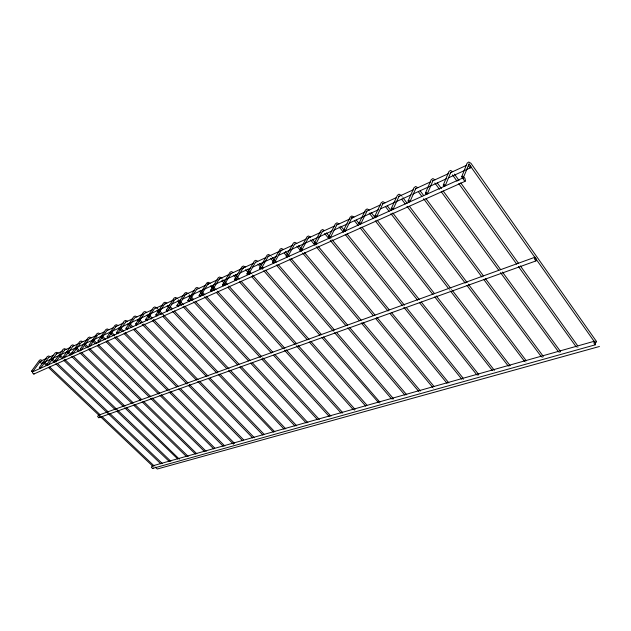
<?xml version="1.0" encoding="UTF-8"?>
<svg xmlns="http://www.w3.org/2000/svg" width="631" height="631" viewBox="0 0 631 631"><rect width="100%" height="100%" fill="white"/><g stroke="black" fill="none" stroke-linecap="round" stroke-linejoin="round"><path stroke-width="0.47" stroke-dasharray="3.15 2.37" d="M578.398 346.932L577.42 347.791M494.034 371.044L494.381 370.555M463.722 379.176L462.831 379.965M393.413 398.95L392.577 399.691M342.546 413.597L342.878 413.163M354.275 410.442L354.748 410.166M380.004 403.075L379.128 402.964M478.511 375.406L477.422 375.327M526.309 361.973L525.102 361.918M543.102 357.264L541.848 357.209M560.344 352.421L559.184 352.745M508.894 366.871L509.383 366.895M433.284 388.104L433.702 388.144M419.26 392.048L419.662 392.088M221.607 277.94L222.924 279.407M270.454 255.484L271.732 256.975M450.889 288.556L452.088 290.118M448.996 289.093L450.195 290.646M401.182 195.389L402.365 196.959"/><path stroke-width="0.95" d="M99.698 416.413L98.862 417.738L97.608 416.555L98.452 415.23L534.97 257.227L536.374 259.215L535.885 260.95L98.862 417.738M463.067 177.871L32.623 371.848L31.55 371.194L32.504 371.233L32.426 372.771L33.782 374.049L464.889 181.397L465.552 181.01L464.897 178.226L463.966 177.461L462.515 177.895L461.711 176.783L467.098 163.192L468.73 161.993L470.963 163.311L596.453 341.434L596.271 342.325L595.049 342.672L470.134 165.716M179.346 459.147L126.35 407.531M464.889 181.397L463.296 179.165L463.296 177.847L469.046 163.902M452.719 171.695L450.502 170.409L448.87 171.6L443.277 185.112L444.074 186.208L445.281 185.664L450.779 172.302L450.329 172.839L450.984 172.468L450.321 172.444M435.027 179.827L432.827 178.573L431.186 179.756L425.404 193.189L426.201 194.261L427.376 193.733L433.055 180.458L432.621 180.979M417.848 187.722L415.663 186.492L414.023 187.675L408.076 201.021L408.872 202.078L410 201.565L415.853 188.361L415.443 188.874L416.121 188.495M401.182 195.389L399.013 194.182L397.364 195.358L391.252 208.624L392.048 209.658L393.145 209.161L399.163 196.044L398.76 196.541M50.291 356.696L48.54 355.979L47.183 356.681L39.367 367.463L39.485 368.078L40.337 368.37L48.753 357.383M40.337 368.37L39.367 367.463M58.17 353.068L56.404 352.35L55.047 353.052L47.23 363.906L47.349 364.537L48.208 364.828L56.624 353.762M384.989 202.835L382.828 201.652L381.187 202.819L374.924 216.007L375.098 216.614L376.415 216.985L376.786 216.536L382.946 203.497L382.56 203.987L396.67 197.44M48.208 364.828L47.23 363.906M66.208 349.377L64.433 348.643L63.068 349.345L55.26 360.269L55.37 360.916L56.238 361.208L64.654 350.071M369.253 210.068L367.108 208.908L365.467 210.076L359.063 223.169L359.851 224.171L360.893 223.697L367.195 210.746L366.824 211.219M56.238 361.208L55.26 360.269M74.411 345.607L72.628 344.865L71.264 345.567L63.455 356.57L63.565 357.217L64.441 357.517L72.857 346.309M64.441 357.517L64.338 356.862L63.455 356.57M353.959 217.096L351.83 215.968L350.189 217.119L343.658 230.134L344.439 231.112L345.449 230.662L351.877 217.79L351.522 218.255L352.24 217.869M82.787 341.75L80.989 341L79.624 341.702L71.831 352.784L71.926 353.439L72.817 353.739L81.225 342.459M72.817 353.739L72.723 353.084L71.831 352.784M339.084 223.934L336.97 222.822L335.329 223.973L328.68 236.901L329.461 237.863L330.439 237.422L336.993 224.636L336.646 225.093M91.345 337.822L89.531 337.057L88.166 337.766L80.374 348.919L80.468 349.582L81.375 349.889L89.01 338.918M81.375 349.889L81.281 349.219L80.374 348.919M324.61 230.583L322.512 229.495L320.871 230.646L314.112 243.487L314.893 244.434L315.847 244L322.504 231.301L322.173 231.743L322.898 231.356M100.077 333.807L98.255 333.026L96.882 333.736L89.113 344.968L89.2 345.646L90.115 345.954L97.742 334.911M90.115 345.954L90.028 345.275L89.113 344.968M310.531 237.059L308.441 235.994L307.123 236.696L299.946 249.892L300.143 250.444L301.65 250.397L308.409 237.784L308.094 238.218L308.819 237.824M109.005 329.705L107.167 328.917L105.795 329.627L98.034 340.929L98.12 341.623L99.043 341.931L107.081 330.336M99.043 341.931L98.964 341.237L98.034 340.929M296.815 243.361L294.748 242.32L293.423 243.022L286.159 256.123L286.931 257.03L287.839 256.628L294.685 244.094L294.377 244.52M118.123 325.509L116.27 324.713L114.905 325.422L107.16 336.804L107.231 337.506L108.169 337.814L116.183 326.148M108.169 337.814L108.098 337.12L107.16 336.804M283.469 249.505L281.41 248.472L280.077 249.182L272.734 262.188L272.939 262.717L274.382 262.685L281.323 250.239L281.024 250.657L281.765 250.262M127.446 321.226L125.577 320.414L124.212 321.124L116.483 332.584L116.554 333.302L117.5 333.61L125.837 321.944M117.5 333.61L117.437 332.9L116.483 332.584M270.454 255.484L268.412 254.474L267.071 255.184L259.664 268.096L259.869 268.617L261.289 268.593L268.309 256.225L268.017 256.636M136.974 316.841L135.097 316.021L133.725 316.73L126.019 328.278L126.082 328.996L127.044 329.311L134.6 317.969M127.044 329.311L126.989 328.593L126.019 328.278M257.779 261.313L255.752 260.319L254.403 261.029L246.926 273.854L247.139 274.359L248.527 274.343L255.618 262.062L255.342 262.464L265.888 257.566M146.715 312.369L144.83 311.533L143.458 312.242L135.775 323.861L135.831 324.602L136.809 324.918L144.341 313.489M136.809 324.918L136.753 324.184L135.775 323.861M245.42 266.992L243.4 266.022L242.052 266.732L234.519 279.462L234.732 279.959L235.844 280.306L243.25 267.749L242.99 268.143L243.732 267.749M217.94 371.982L156.685 307.786L154.776 306.934L153.412 307.652L145.761 319.349L145.8 320.098L146.794 320.422L154.295 308.914M146.794 320.422L146.747 319.672L145.761 319.349M233.36 272.537L231.364 271.582L230.007 272.292L222.42 284.928L222.64 285.417L223.737 285.764L231.198 273.302L230.938 273.68M166.876 303.101L164.959 302.233L163.595 302.951L155.786 315.043L156.007 315.492L157.016 315.815L164.486 304.229L165.243 303.834M221.607 277.94L219.62 277.001L218.263 277.719L210.628 290.26L210.841 290.741L211.921 291.08L219.43 278.713L219.178 279.083L219.935 278.689M157.016 315.815L156.977 315.058L155.975 314.727M210.131 283.216L208.159 282.294L206.794 283.003L199.12 295.458L199.341 295.939L200.406 296.27L207.954 283.989L207.709 284.36L208.467 283.958L208.049 283.887M177.311 298.297L175.379 297.422L174.014 298.14L166.229 310.326L166.458 310.775L167.475 311.107L174.913 299.433L175.67 299.039M167.475 311.107L167.452 310.326L166.426 310.002M198.931 288.367L196.967 287.46L195.61 288.17L187.888 300.53L188.109 301.003L189.158 301.334L196.754 289.14L196.517 289.503M176.932 305.483L177.65 305.159L178.392 305.948L177.674 306.28L176.932 305.483L184.686 293.21L186.05 292.5L187.991 293.391M178.187 306.28L185.814 294.172L185.585 294.527L186.342 294.133M187.888 300.53L188.63 300.198L189.371 301.003M199.12 295.458L199.877 295.119L200.626 295.931M210.628 290.26L211.401 289.905L212.15 290.733M222.42 284.928L223.216 284.565L223.973 285.409M234.519 279.462L235.331 279.091L236.097 279.943M246.926 273.854L247.762 273.475L248.527 274.343M259.664 268.096L260.516 267.71L261.289 268.593M32.623 371.848L40.289 361.318L40.1 362.233L41.441 363.495L110.496 332.001M272.734 262.188L273.617 261.794L274.382 262.685M31.66 370.949L39.477 360.238L41.118 359.631M286.159 256.123L287.058 255.713L287.839 256.628M299.946 249.892L300.877 249.474L301.65 250.397M314.112 243.487L315.066 243.053L315.847 244M328.68 236.901L329.658 236.459L330.439 237.422M343.658 230.134L344.668 229.676L345.449 230.662M359.063 223.169L360.104 222.704L360.893 223.697M374.924 216.007L375.989 215.518L376.786 216.536M391.252 208.624L392.356 208.127L393.145 209.161M408.076 201.021L409.203 200.508L410 201.565M595.183 344.849L595.546 343.059L594.276 341.253L152.118 465.993L151.361 467.334L152.536 468.439L595.183 344.849L593.905 343.051L594.276 341.253M425.404 193.189L426.572 192.66L427.376 193.733M443.277 185.112L444.484 184.567L445.281 185.664M461.711 176.783L462.957 176.215L463.753 177.335M534.97 257.227L534.473 258.955L535.885 260.95M152.536 468.439L153.159 468.005M153.633 466.096L154.177 465.946L101.946 416.484M187.573 456.544L188.156 456.379L134.797 404.408M470.15 167.949L470.797 167.578L470.789 166.292L469.227 164.084L468.581 164.446L468.581 165.732L470.15 167.949L448.625 177.761M33.782 374.049L34.547 373.647M41.441 363.495L42.19 363.109M46.418 358.455L41.047 360.932L41.906 361.295M48.208 357.635L53.588 355.166M56.269 353.928L62.54 351.049M64.33 350.221L70.601 347.342M72.399 346.514L79.561 343.225M81.352 342.396L87.622 339.517M89.413 338.689L96.582 335.4M98.373 334.572L104.643 331.693M107.333 330.455L113.604 327.576M115.394 326.748L123.455 323.04M125.246 322.22L132.415 318.923M135.097 317.693L143.166 313.986M144.956 313.157L152.118 309.868M154.808 308.63L162.869 304.923M164.659 304.103L173.62 299.977M175.41 299.157L184.37 295.04M186.161 294.212L194.222 290.512M196.911 289.274L205.872 285.157M207.662 284.329L217.514 279.801M219.304 278.981L229.156 274.446M231.845 273.215L241.697 268.68M243.487 267.86L253.346 263.332M268.569 256.328L279.32 251.39M281.11 250.562L292.76 245.207M294.551 244.386L306.193 239.031M308.882 237.8L320.532 232.445M322.323 231.616L334.864 225.851M337.546 224.62L350.087 218.854M351.885 218.026L365.317 211.85M368.007 210.62L380.548 204.854M399.36 196.202L413.691 189.615M415.482 188.787L430.713 181.791M433.394 180.553L448.625 173.557M450.416 172.728L466.546 165.314M112.294 331.18L169.692 304.994M171.482 304.181L180.458 300.088M182.249 299.268L237.855 273.901M239.646 273.089L250.412 268.175M252.203 267.355L276.417 256.312M278.216 255.492L332.024 230.946M333.823 230.126L347.271 223.989M349.069 223.177L378.663 209.673M380.461 208.853L410.955 194.947M412.745 194.127L446.827 178.581M599.45 346.49L157.277 469.007L155.297 467.129M595.877 341.418L596.453 341.434M379.949 402.239L323.561 336.986M268.285 256.178L268.767 256.241M274.824 431.849L219.974 374.12M196.84 453.807L143.781 401.592M98.452 415.23L99.248 415.553M44.714 362.273L47.577 364.986M49.723 367.021L100.518 415.127M44.099 363.369L46.244 365.396M48.39 367.423L99.13 415.435M100.558 416.783L152.734 466.151M51.71 358.045L55.97 362.107M57.389 363.464L108.493 412.185M109.912 413.542L162.427 463.619M51.576 359.749L54.432 362.47M55.859 363.827L160.787 463.769M60.292 355.111L63.132 357.832M64.543 359.197L170.843 461.253M59.432 356.136L62.264 358.858M63.676 360.214L115.378 409.795M116.79 411.152L169.195 461.411M68.329 351.428L71.871 354.851M73.283 356.215L124.938 406.159M67.454 352.461L70.286 355.198M71.697 356.562L123.313 406.411M124.733 407.784L177.761 458.997M76.517 347.657L80.027 351.073M81.438 352.445L133.393 403.043M75.649 348.714L78.473 351.459M79.885 352.839L132.131 403.659M133.543 405.031L186.492 456.544M84.696 345.559L86.802 347.618M88.198 348.998L140.752 400.488M142.149 401.86L195.397 454.044M84.893 343.816L88.395 347.255M89.799 348.635L141.683 399.533M93.443 339.896L96.945 343.359M98.341 344.739L150.848 396.647M152.245 398.027L206.148 451.315M91.842 340.275L95.336 343.729M97.434 345.804L149.208 396.923M150.604 398.303L204.476 451.488M102.861 336.575L105.637 339.344M107.025 340.724L159.832 393.334M161.22 394.714L214.714 448.01M100.566 336.284L104.052 339.754M106.15 341.844L158.539 393.973M159.943 395.361L213.728 448.886M109.463 332.19L112.933 335.668M114.321 337.057L167.704 390.605M169.092 391.993L223.177 446.235M111.088 331.796L114.558 335.274M115.946 336.67L169.36 390.313M170.749 391.701L224.865 446.046M120.9 328.317L123.668 331.117M125.048 332.521L178.392 386.527M180.474 388.625L234.503 443.333M118.573 328.017L122.035 331.52M124.11 333.618L176.727 386.827M178.802 388.925L233.502 444.224M127.872 323.75L131.303 327.252M133.37 329.358L186.973 384.011M188.346 385.407L242.635 440.761M130.199 324.034L132.944 326.842M135.01 328.948L187.959 383.001M189.332 384.405L243.653 439.854M139.719 319.672L142.464 322.504M143.836 323.916L198.079 379.759M199.459 381.179L254.388 437.733M137.384 319.396L140.816 322.922M142.188 324.334L196.399 380.075M197.771 381.487L252.668 437.938M147.11 314.932L151.195 319.168M152.56 320.58L206.376 376.407M208.419 378.529L262.914 435.067M149.444 315.2L152.174 318.032M153.53 319.444L208.064 376.084M210.107 378.206L263.955 434.136M157.056 310.373L161.142 314.64M163.177 316.778L216.914 373.024M218.279 374.451L273.373 432.125M170.26 306.674L172.287 308.811M174.314 310.957L229.037 368.851M230.394 370.279L285.796 428.891M167.231 305.704L171.285 309.979M172.634 311.406L226.663 368.48M228.682 370.618L284.06 429.119M178.652 299.733L183.353 304.749M184.694 306.177L239.031 364.205M241.042 366.359L296.72 425.815M177.65 300.932L181.696 305.246M183.045 306.682L237.658 364.931M239.685 367.084L294.969 426.051M189.332 294.835L193.354 299.165M195.358 301.334L250.278 360.561M252.29 362.722L307.881 422.675M188.306 296.042L192.321 300.364M193.662 301.807L248.559 360.916M250.562 363.085L306.13 422.92M200.926 290.536L204.917 294.882M206.242 296.333L261.439 356.444M262.764 357.895L319.286 419.457M199.222 291.033L203.206 295.371M204.539 296.815L260.366 357.54M261.699 358.984L317.527 419.71M212.111 285.393L216.07 289.755M217.395 291.206L272.852 352.24M274.832 354.417L330.952 416.176M210.407 285.914L214.382 290.284M216.378 292.476L271.448 352.997M273.436 355.182L329.177 416.436M223.579 280.14L227.539 284.534M228.856 286.001L284.873 348.312M286.19 349.779L342.215 412.09M221.852 280.661L225.803 285.046M227.783 287.239L283.122 348.698M284.439 350.166L341.087 413.084M235.324 274.745L239.252 279.154M241.216 281.363L296.83 343.903M298.14 345.378L355.072 409.385M233.588 275.274L237.508 279.683M239.472 281.883L295.071 344.305M296.373 345.772L353.281 409.661M245.617 269.752L249.513 274.177M251.461 276.394L307.305 339.801M309.253 342.01L365.743 406.159M247.368 269.208L251.264 273.641M252.566 275.116L309.08 339.391M311.028 341.608L366.895 405.134M259.712 263.537L261.005 265.02M262.291 266.503L263.584 267.986M265.517 270.218L321.629 334.761M257.953 264.097L262.464 269.279M263.758 270.762L319.838 335.187M321.771 337.411L378.505 402.57M270.604 258.292L273.807 262.015M276.362 264.988L333.326 331.204M334.604 332.687L391.567 398.902M272.379 257.716L276.22 262.188M278.137 264.428L334.477 330.021M336.402 332.261L393.381 398.603M285.37 251.753L289.187 256.241M291.088 258.489L347.657 325.162M349.566 327.41L406.766 394.832M284.226 253.086L286.766 256.076M289.306 259.065L345.851 325.612M347.76 327.852L404.936 395.148M298.708 245.625L302.494 250.144M304.387 252.4L361.169 320.185M363.062 322.441L420.467 390.975M296.917 246.224L301.334 251.485M302.588 252.992L359.347 320.643M361.24 322.891L418.629 391.291M312.408 239.33L316.794 244.631M318.04 246.153L375.027 315.074M376.904 317.346L433.883 386.267M310.602 239.954L314.979 245.238M316.234 246.753L373.197 315.539M375.697 318.56L432.661 387.347M326.479 232.871L330.825 238.202M332.072 239.733L389.24 309.829M391.725 312.873L448.901 382.97M324.657 233.502L329.003 238.826M330.25 240.348L388.018 311.067M389.887 313.347L447.04 383.309M340.929 226.237L345.252 231.601M347.097 233.904L404.447 305.207M406.301 307.51L463.028 378.056M339.099 226.884L343.414 232.24M345.26 234.535L402.594 305.704M403.824 307.234L461.774 379.168M356.405 220.187L359.465 224.044M361.91 227.128L419.426 299.686M421.263 302.004L478.771 374.562M354.551 220.85L358.227 225.472M360.056 227.783L417.556 300.19M419.394 302.501L476.886 374.917M369.206 213.081L373.457 218.507M375.279 220.834L432.921 294.535M434.743 296.862L492.385 370.563M371.067 212.387L375.295 217.798M377.109 220.124L434.491 293.612M436.297 295.931L494.286 370.192M387.387 205.951L390.975 210.628M392.774 212.962L450.289 287.775M452.687 290.899L510.203 365.712M385.509 206.645L389.098 211.314M390.897 213.649L448.396 288.312M450.794 291.427L508.294 366.09M402.964 197.748L407.121 203.245M409.495 206.384L467.129 282.57M468.32 284.139L525.946 360.325M401.663 199.246L405.228 203.947M407.011 206.298L465.221 283.114M467.003 285.464L524.621 361.5M418.298 191.627L421.831 196.367M423.598 198.733L481.903 276.97M483.669 279.344L541.382 356.791M420.199 190.877L423.716 195.602M426.059 198.757L483.52 275.999M485.278 278.366L543.315 356.389M434.838 182.966L439.492 189.316M441.235 191.698L498.758 270.234M500.501 272.616L558.601 351.948M437.346 183.014L441.416 188.574M443.159 190.956L500.691 269.658M502.434 272.048L560.549 351.538M452.498 174.866L457.081 181.239M458.8 183.637L516.686 264.113M518.406 266.503L576.292 346.979M454.438 174.093L459.021 180.482M460.74 182.872L518.635 263.513M520.354 265.911L577.68 345.756"/></g></svg>
